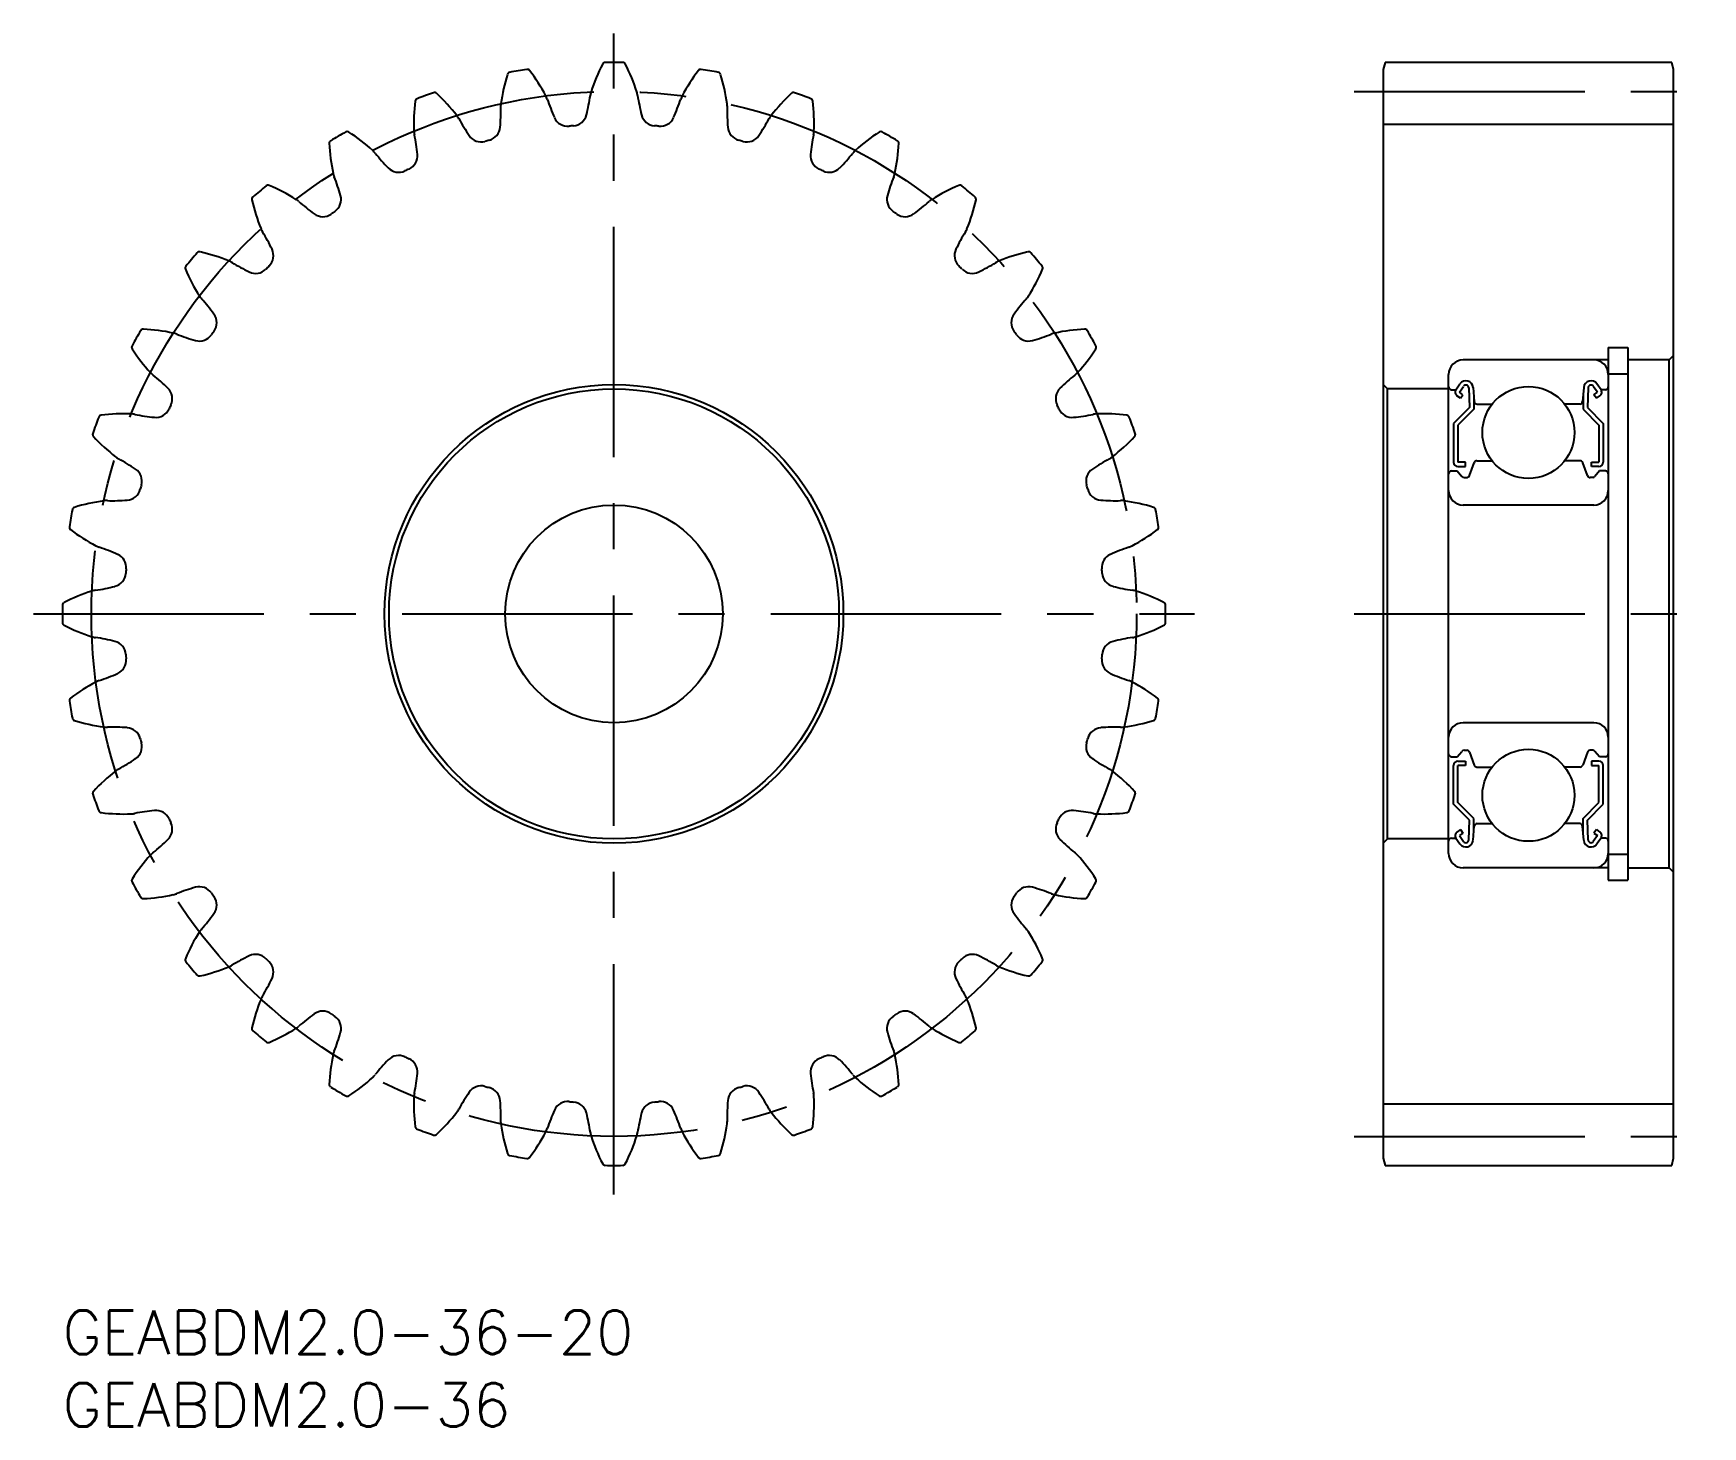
# Model space of a CAD drawing. Extents: x -2 to 113, y -8 to 88.
import ezdxf

# ---------------------------------------------------------------- set-up
doc = ezdxf.new("R2010")
doc.units = 0
doc.header["$LTSCALE"] = 0.5
doc.linetypes.add('CENTER', pattern=[50.8, 31.75, -6.35, 6.35, -6.35])
for name, color, linetype in [('MSM_CENTER', 1, 'CENTER'), ('MSM_CONTINUOUS', 7, 'CONTINUOUS'), ('MSM_PART_NUMBER', 7, 'CONTINUOUS')]:
    doc.layers.add(name, color=color, linetype=linetype)
doc.styles.get("Standard").update_dxf_attribs({"font": 'txt.shx', "height": 1, "bigfont": 'bigfont.shx'})

# ---------------------------------------------------------------- blocks, each defined once
blk = doc.blocks.new('*U3')
at = {"layer": 'MSM_PART_NUMBER'}
blk.add_text('GEABDM2.0-36', height=3, dxfattribs=at).set_placement((0, -8))
blk = doc.blocks.new('*U4')
at = {"layer": 'MSM_PART_NUMBER'}
blk.add_text('GEABDM2.0-36-20', height=3, dxfattribs=at).set_placement((0, -3))

msp = doc.modelspace()

# ---------------------------------------------------------------- linework, layer by layer
at = {"layer": 'MSM_CENTER'}
for p, q in [((38, 8), (38, 88)), ((89, 84), (113, 84)), ((-2, 48), (78, 48)), ((89, 48), (113, 48)), ((89, 12), (113, 12))]:
    msp.add_line(p, q, dxfattribs=at)
msp.add_circle((38, 48), 36, dxfattribs=at)
at = {"layer": 'MSM_CONTINUOUS'}
for p, q in [((91.13, 86), (91, 85.5)), ((91, 85.5), (91, 10.5)), ((110.87, 86), (91.13, 86)), ((111, 85.5), (110.87, 86)), ((111, 10.5), (111, 85.5)), ((91, 81.75), (111, 81.75)), ((106.5, 66.35), (107.85, 66.35)), ((106.5, 66.35), (106.5, 29.65)), ((107.85, 66.35), (107.85, 29.65)), ((111, 65.8), (110.7, 65.5)), ((95.5, 31.5), (95.5, 64.5)), ((95.5, 31.5), (95.5, 64.5)), ((106.5, 65.5), (96.5, 65.5)), ((106.5, 64.55), (107.85, 64.55)), ((110.7, 65.5), (107.85, 65.5)), ((110.7, 30.5), (110.7, 65.5)), ((91.3, 63.5), (91, 63.8)), ((95.5, 63.5), (91.3, 63.5)), ((91.3, 32.5), (91.3, 63.5)), ((95.7, 63.45), (96, 63.45)), ((96, 63.45), (96.28, 63.85)), ((96.25, 63.28), (96.53, 63.68)), ((96.49, 63.1), (96.25, 63.28)), ((96.89, 63.57), (96.94, 62.22)), ((97.19, 63.6), (97.27, 62.63)), ((104.81, 63.6), (104.73, 62.63)), ((105.11, 63.57), (105.06, 62.22)), ((105.75, 63.28), (105.47, 63.68)), ((105.51, 63.1), (105.75, 63.28)), ((106, 63.45), (105.72, 63.85)), ((106.3, 63.45), (106, 63.45)), ((96.94, 62.22), (95.84, 61.12)), ((96.32, 62.86), (96.07, 63.03)), ((97.24, 62.1), (96.14, 61)), ((96.32, 62.86), (96.49, 63.1)), ((97.24, 62.97), (97.24, 62.1)), ((97.47, 62.45), (98.49, 62.45)), ((104.53, 62.45), (103.51, 62.45)), ((104.76, 62.97), (104.76, 62.1)), ((104.76, 62.1), (105.86, 61)), ((105.06, 62.22), (106.16, 61.12)), ((105.68, 62.86), (105.51, 63.1)), ((105.68, 62.86), (105.93, 63.03)), ((95.84, 61.12), (95.84, 58.45)), ((96.14, 61), (96.14, 58.45)), ((105.86, 61), (105.86, 58.45)), ((106.16, 61.12), (106.16, 58.45)), ((95.7, 57.85), (96.1, 57.85)), ((96.1, 57.85), (96.42, 57.47)), ((96.66, 58.45), (96.14, 58.45)), ((96.14, 58.15), (96.66, 58.15)), ((96.66, 58.15), (96.66, 58.45)), ((96.93, 57.53), (97.26, 58.42)), ((97.45, 58.55), (98.49, 58.55)), ((104.55, 58.55), (103.51, 58.55)), ((105.07, 57.53), (104.74, 58.42)), ((105.34, 58.45), (105.86, 58.45)), ((105.34, 58.15), (105.34, 58.45)), ((105.86, 58.15), (105.34, 58.15)), ((105.9, 57.85), (105.58, 57.47)), ((106.3, 57.85), (105.9, 57.85)), ((96.57, 57.4), (96.75, 57.4)), ((105.43, 57.4), (105.25, 57.4)), ((105.5, 55.5), (96.5, 55.5)), ((105.5, 40.5), (96.5, 40.5)), ((106.5, 39.75), (106.5, 39.75)), ((95.7, 38.15), (96.1, 38.15)), ((96.1, 38.15), (96.42, 38.53)), ((96.57, 38.6), (96.75, 38.6)), ((96.93, 38.47), (97.26, 37.58)), ((105.07, 38.47), (104.74, 37.58)), ((105.43, 38.6), (105.25, 38.6)), ((105.9, 38.15), (105.58, 38.53)), ((106.3, 38.15), (105.9, 38.15)), ((95.84, 34.88), (95.84, 37.55)), ((96.14, 37.85), (96.66, 37.85)), ((96.14, 35), (96.14, 37.55)), ((96.66, 37.55), (96.14, 37.55)), ((96.66, 37.85), (96.66, 37.55)), ((97.45, 37.45), (98.49, 37.45)), ((104.55, 37.45), (103.51, 37.45)), ((105.86, 37.85), (105.34, 37.85)), ((105.34, 37.85), (105.34, 37.55)), ((105.34, 37.55), (105.86, 37.55)), ((105.86, 35), (105.86, 37.55)), ((106.16, 34.88), (106.16, 37.55)), ((96.94, 33.78), (95.84, 34.88)), ((97.24, 33.9), (96.14, 35)), ((104.76, 33.9), (105.86, 35)), ((105.06, 33.78), (106.16, 34.88)), ((96.89, 32.43), (96.94, 33.78)), ((97.19, 32.4), (97.27, 33.37)), ((97.24, 33.03), (97.24, 33.9)), ((97.47, 33.55), (98.49, 33.55)), ((104.53, 33.55), (103.51, 33.55)), ((104.81, 32.4), (104.73, 33.37)), ((104.76, 33.03), (104.76, 33.9)), ((105.11, 32.43), (105.06, 33.78)), ((91.3, 32.5), (91, 32.2)), ((95.5, 32.5), (91.3, 32.5)), ((95.7, 32.55), (96, 32.55)), ((96, 32.55), (96.28, 32.15)), ((96.32, 33.14), (96.07, 32.97)), ((96.49, 32.9), (96.25, 32.72)), ((96.25, 32.72), (96.53, 32.32)), ((96.32, 33.14), (96.49, 32.9)), ((105.75, 32.72), (105.47, 32.32)), ((105.68, 33.14), (105.51, 32.9)), ((105.51, 32.9), (105.75, 32.72)), ((105.68, 33.14), (105.93, 32.97)), ((106, 32.55), (105.72, 32.15)), ((106.3, 32.55), (106, 32.55)), ((106.5, 31.45), (107.85, 31.45)), ((106.5, 30.5), (96.5, 30.5)), ((107.85, 30.5), (110.7, 30.5)), ((110.7, 30.5), (111, 30.2)), ((106.5, 29.65), (107.85, 29.65)), ((91, 14.25), (111, 14.25)), ((91, 10.5), (91.13, 10)), ((110.87, 10), (111, 10.5)), ((91.13, 10), (110.87, 10))]:
    msp.add_line(p, q, dxfattribs=at)
for centre, radius in [((38, 48), 15.8), ((38, 48), 15.5), ((101, 60.5), 3.17), ((38, 48), 7.5), ((101, 35.5), 3.17)]:
    msp.add_circle(centre, radius, dxfattribs=at)
for centre, radius, start, end in [((42.11, 81.58), 12, 162.5582, 172.5), ((30.85, 85.12), 0.2, 100.9064, 162.5582), ((38, 48), 38, 99.0936, 100.9064), ((32.03, 85.32), 0.2, 37.4418, 99.0936), ((22.66, 78.15), 12, 27.5, 37.4418), ((47.87, 80.36), 12, 152.5582, 162.5), ((37.4, 85.8), 0.2, 90.9064, 152.5582), ((38, 48), 38, 89.0936, 90.9064), ((38.6, 85.8), 0.2, 27.4418, 89.0936), ((28.13, 80.36), 12, 17.5, 27.4418), ((53.34, 78.15), 12, 142.5582, 152.5), ((43.97, 85.32), 0.2, 80.9064, 142.5582), ((38, 48), 38, 79.0936, 80.9064), ((45.15, 85.12), 0.2, 17.4418, 79.0936), ((33.89, 81.58), 12, 7.5, 17.4418), ((38, 83.47), 1.65, 162.5, 171.2767), ((38, 83.47), 1.65, 8.7233, 17.5), ((36.21, 81.78), 12, 172.5582, 182.5), ((24.51, 83.31), 0.2, 110.9064, 172.5582), ((38, 48), 38, 109.0936, 110.9064), ((25.64, 83.72), 0.2, 47.4418, 109.0936), ((17.65, 75.03), 12, 37.5, 47.4418), ((15.8, 82.58), 14.4, 355.8368, 1.2526), ((31.84, 82.93), 1.65, 172.5, 181.2767), ((31.84, 82.93), 1.65, 18.7233, 27.5), ((47.04, 88.09), 14.4, 198.7474, 204.1632), ((22.14, 85.91), 14.4, 345.8368, 351.2526), ((53.86, 85.91), 14.4, 188.7474, 194.1632), ((28.96, 88.09), 14.4, 335.8368, 341.2526), ((44.16, 82.93), 1.65, 152.5, 161.2767), ((44.16, 82.93), 1.65, 358.7233, 7.5), ((60.2, 82.58), 14.4, 178.7474, 184.1632), ((58.35, 75.03), 12, 132.5582, 142.5), ((50.36, 83.72), 0.2, 70.9064, 132.5582), ((38, 48), 38, 69.0936, 70.9064), ((51.49, 83.31), 0.2, 7.4418, 69.0936), ((39.79, 81.78), 12, 357.5, 7.4418), ((25.87, 81.33), 1.65, 28.7233, 37.5), ((39.94, 89.05), 14.4, 208.7474, 214.1632), ((34.81, 82.6), 1, 204.1632, 275.267), ((35.13, 82.63), 1, 274.733, 345.8368), ((40.87, 82.63), 1, 194.1631, 265.267), ((41.19, 82.6), 1, 264.733, 335.8368), ((36.06, 89.05), 14.4, 325.8368, 331.2526), ((50.13, 81.33), 1.65, 142.5, 151.2767), ((18.58, 80.43), 0.2, 120.9064, 182.5582), ((38, 48), 38, 119.0936, 120.9064), ((19.62, 81.03), 0.2, 57.4418, 119.0936), ((13.27, 71.09), 12, 47.5, 57.4418), ((25.87, 81.33), 1.65, 182.5, 191.2767), ((10.13, 78.2), 14.4, 5.8368, 11.2526), ((28.85, 81.52), 1, 214.1632, 285.267), ((38, 48), 33.75, 104.733, 105.267), ((29.16, 81.61), 1, 284.733, 355.8368), ((38, 48), 33.75, 94.733, 95.267), ((38, 48), 33.75, 84.733, 85.267), ((46.84, 81.61), 1, 184.1632, 255.267), ((38, 48), 33.75, 74.733, 75.267), ((47.15, 81.52), 1, 254.733, 325.8368), ((65.87, 78.2), 14.4, 168.7474, 174.1632), ((50.13, 81.33), 1.65, 348.7233, 357.5), ((62.73, 71.09), 12, 122.5582, 132.5), ((56.38, 81.03), 0.2, 60.9064, 122.5582), ((38, 48), 38, 59.0936, 60.9064), ((57.42, 80.43), 0.2, 357.4418, 59.0936), ((30.37, 80.96), 12, 182.5582, 192.5), ((20.26, 78.72), 1.65, 38.7233, 47.5), ((32.78, 88.76), 14.4, 218.7474, 224.1632), ((23.46, 79.56), 1, 294.733, 5.8368), ((52.54, 79.56), 1, 174.1631, 245.267), ((43.22, 88.76), 14.4, 315.8368, 321.2526), ((55.74, 78.72), 1.65, 132.5, 141.2767), ((45.63, 80.96), 12, 347.5, 357.4418), ((20.26, 78.72), 1.65, 192.5, 201.2767), ((23.17, 79.43), 1, 224.1632, 295.267), ((38, 48), 33.75, 114.733, 115.267), ((38, 48), 33.75, 64.733, 65.267), ((52.83, 79.43), 1, 244.733, 315.8368), ((55.74, 78.72), 1.65, 338.7233, 347.5), ((38, 48), 38, 129.0936, 130.9064), ((14.16, 77.34), 0.2, 67.4418, 129.0936), ((9.64, 66.44), 12, 57.5, 67.4418), ((5.31, 72.9), 14.4, 15.8368, 21.2526), ((70.69, 72.9), 14.4, 158.7474, 164.1632), ((66.36, 66.44), 12, 112.5582, 122.5), ((61.84, 77.34), 0.2, 50.9064, 112.5582), ((38, 48), 38, 49.0936, 50.9064), ((13.25, 76.57), 0.2, 130.9064, 192.5582), ((24.77, 79.13), 12, 192.5582, 202.5), ((15.2, 75.17), 1.65, 48.7233, 57.5), ((25.78, 87.24), 14.4, 228.7474, 234.1632), ((18.2, 76.56), 1, 304.733, 15.8368), ((57.8, 76.56), 1, 164.1632, 235.267), ((50.22, 87.24), 14.4, 305.8368, 311.2526), ((60.8, 75.17), 1.65, 122.5, 131.2767), ((51.23, 79.13), 12, 337.5, 347.4418), ((62.75, 76.57), 0.2, 347.4418, 49.0936), ((17.94, 76.37), 1, 234.1632, 305.267), ((38, 48), 33.75, 124.733, 125.267), ((38, 48), 33.75, 54.733, 55.267), ((58.06, 76.37), 1, 234.733, 305.8368), ((15.2, 75.17), 1.65, 202.5, 211.2767), ((1.48, 66.85), 14.4, 25.8368, 31.2526), ((74.52, 66.85), 14.4, 148.7474, 154.1632), ((60.8, 75.17), 1.65, 328.7233, 337.5), ((38, 48), 38, 139.0936, 140.9064), ((9.43, 72.75), 0.2, 77.4418, 139.0936), ((6.87, 61.23), 12, 67.5, 77.4418), ((13.54, 72.69), 1, 314.733, 25.8368), ((62.46, 72.69), 1, 154.1632, 225.267), ((69.13, 61.23), 12, 102.5582, 112.5), ((66.57, 72.75), 0.2, 40.9064, 102.5582), ((38, 48), 38, 39.0936, 40.9064), ((8.66, 71.84), 0.2, 140.9064, 202.5582), ((19.56, 76.36), 12, 202.5582, 212.5), ((10.83, 70.8), 1.65, 58.7233, 67.5), ((19.15, 84.52), 14.4, 238.7474, 244.1632), ((13.31, 72.46), 1, 244.1632, 315.267), ((38, 48), 33.75, 134.733, 135.267), ((38, 48), 33.75, 44.733, 45.267), ((62.69, 72.46), 1, 224.7329, 295.8368), ((56.85, 84.52), 14.4, 295.8368, 301.2526), ((65.17, 70.8), 1.65, 112.5, 121.2767), ((56.44, 76.36), 12, 327.5, 337.4418), ((67.34, 71.84), 0.2, 337.4418, 39.0936), ((10.83, 70.8), 1.65, 212.5, 221.2767), ((-1.24, 60.22), 14.4, 35.8368, 41.2526), ((77.24, 60.22), 14.4, 138.7474, 144.1632), ((65.17, 70.8), 1.65, 318.7233, 327.5), ((9.63, 68.06), 1, 324.733, 35.8368), ((66.37, 68.06), 1, 144.1632, 215.267), ((38, 48), 38, 149.0936, 150.9064), ((5.57, 67.42), 0.2, 87.4418, 149.0936), ((5.04, 55.63), 12, 77.5, 87.4418), ((7.28, 65.74), 1.65, 68.7233, 77.5), ((13.1, 80.69), 14.4, 248.7474, 254.1632), ((9.44, 67.8), 1, 254.1632, 325.2671), ((38, 48), 33.75, 144.733, 145.267), ((38, 48), 33.75, 34.733, 35.267), ((66.56, 67.8), 1, 214.7329, 285.8368), ((62.9, 80.69), 14.4, 285.8368, 291.2526), ((68.72, 65.74), 1.65, 102.5, 111.2767), ((70.96, 55.63), 12, 92.5582, 102.5), ((70.43, 67.42), 0.2, 30.9064, 92.5582), ((38, 48), 38, 29.0936, 30.9064), ((4.97, 66.38), 0.2, 150.9064, 212.5582), ((14.91, 72.73), 12, 212.5582, 222.5), ((61.09, 72.73), 12, 317.5, 327.4418), ((71.03, 66.38), 0.2, 327.4418, 29.0936), ((7.28, 65.74), 1.65, 222.5, 231.2767), ((-2.76, 53.22), 14.4, 45.8368, 51.2526), ((78.76, 53.22), 14.4, 128.7474, 134.1632), ((68.72, 65.74), 1.65, 308.7233, 317.5), ((96.5, 64.5), 1, 90, 180), ((105.5, 64.5), 1, 0, 90), ((6.57, 62.83), 1, 334.733, 45.8368), ((69.43, 62.83), 1, 134.1632, 205.267), ((95.7, 63.65), 0.2, 180, 270), ((96.25, 63.28), 0.3, 144.9356, 235.0377), ((96.69, 63.56), 0.5, 5.065, 144.9356), ((96.69, 63.57), 0.2, 2.1312, 144.9367), ((105.31, 63.56), 0.5, 35.0644, 174.935), ((105.31, 63.57), 0.2, 35.0633, 177.8688), ((105.75, 63.28), 0.3, 304.9623, 35.0644), ((106.3, 63.65), 0.2, 270, 0), ((6.44, 62.54), 1, 264.1632, 335.2671), ((38, 48), 33.75, 154.733, 155.267), ((38, 48), 33.75, 24.733, 25.267), ((69.56, 62.54), 1, 204.7329, 275.8368), ((97.47, 62.65), 0.2, 185.065, 270), ((104.53, 62.65), 0.2, 270, 354.935), ((38, 48), 38, 159.0936, 160.9064), ((2.69, 61.49), 0.2, 97.4418, 159.0936), ((4.22, 49.79), 12, 87.5, 97.4418), ((4.67, 60.13), 1.65, 78.7233, 87.5), ((7.8, 75.87), 14.4, 258.7474, 264.1632), ((68.2, 75.87), 14.4, 275.8368, 281.2526), ((71.33, 60.13), 1.65, 92.5, 101.2767), ((71.78, 49.79), 12, 82.5582, 92.5), ((73.31, 61.49), 0.2, 20.9064, 82.5582), ((38, 48), 38, 19.0936, 20.9064), ((2.28, 60.36), 0.2, 160.9064, 222.5582), ((10.97, 68.35), 12, 222.5582, 232.5), ((65.03, 68.35), 12, 307.5, 317.4418), ((73.72, 60.36), 0.2, 317.4418, 19.0936), ((4.67, 60.13), 1.65, 232.5, 241.2767), ((-3.05, 46.06), 14.4, 55.8368, 61.2526), ((79.05, 46.06), 14.4, 118.7474, 124.1632), ((71.33, 60.13), 1.65, 298.7233, 307.5), ((4.48, 57.15), 1, 344.733, 55.8368), ((71.52, 57.15), 1, 124.1632, 195.267), ((95.7, 57.65), 0.2, 90, 180), ((96.14, 58.45), 0.3, 180, 270), ((96.75, 57.6), 0.2, 270, 339.9703), ((97.45, 58.35), 0.2, 90, 159.9703), ((104.55, 58.35), 0.2, 20.0297, 90), ((105.25, 57.6), 0.2, 200.0297, 270), ((105.86, 58.45), 0.3, 270, 0), ((106.3, 57.65), 0.2, 0, 90), ((4.39, 56.84), 1, 274.1632, 345.2671), ((38, 48), 33.75, 164.733, 165.267), ((38, 48), 33.75, 14.733, 15.267), ((71.61, 56.84), 1, 194.7329, 265.8368), ((96.5, 56.5), 1, 180, 270), ((96.57, 57.6), 0.2, 219.997, 270), ((105.43, 57.6), 0.2, 270, 320.003), ((105.5, 56.5), 1, 270, 0), ((0.88, 55.15), 0.2, 107.4418, 169.0936), ((4.42, 43.89), 12, 97.5, 107.4418), ((3.07, 54.16), 1.65, 88.7233, 97.5), ((3.42, 70.2), 14.4, 268.7474, 274.1632), ((72.58, 70.2), 14.4, 265.8368, 271.2526), ((72.93, 54.16), 1.65, 82.5, 91.2767), ((71.58, 43.89), 12, 72.5582, 82.5), ((75.12, 55.15), 0.2, 10.9064, 72.5582), ((38, 48), 38, 169.0936, 170.9064), ((38, 48), 38, 9.0936, 10.9064), ((0.68, 53.97), 0.2, 170.9064, 232.5582), ((7.85, 63.34), 12, 232.5582, 242.5), ((68.15, 63.34), 12, 297.5, 307.4418), ((75.32, 53.97), 0.2, 307.4418, 9.0936), ((3.07, 54.16), 1.65, 242.5, 251.2767), ((-2.09, 38.96), 14.4, 65.8368, 71.2526), ((3.4, 51.19), 1, 354.733, 65.8368), ((72.6, 51.19), 1, 114.1632, 185.267), ((78.09, 38.96), 14.4, 108.7474, 114.1632), ((72.93, 54.16), 1.65, 288.7233, 297.5), ((3.37, 50.87), 1, 284.1632, 355.2671), ((38, 48), 33.75, 174.733, 175.267), ((38, 48), 33.75, 4.733, 5.267), ((72.63, 50.87), 1, 184.7329, 255.8368), ((5.64, 38.13), 12, 107.5, 117.4418), ((2.53, 48), 1.65, 98.7233, 107.5), ((0.09, 63.86), 14.4, 278.7474, 284.1632), ((75.91, 63.86), 14.4, 255.8368, 261.2526), ((73.47, 48), 1.65, 72.5, 81.2767), ((70.36, 38.13), 12, 62.5582, 72.5), ((0.2, 48.6), 0.2, 117.4418, 179.0936), ((38, 48), 38, 179.0936, 180.9064), ((75.8, 48.6), 0.2, 0.9064, 62.5582), ((38, 48), 38, 359.0936, 0.9064), ((0.2, 47.4), 0.2, 180.9064, 242.5582), ((5.64, 57.87), 12, 242.5582, 252.5), ((70.36, 57.87), 12, 287.5, 297.4418), ((75.8, 47.4), 0.2, 297.4418, 359.0936), ((2.53, 48), 1.65, 252.5, 261.2767), ((0.09, 32.14), 14.4, 75.8368, 81.2526), ((3.37, 45.13), 1, 4.733, 75.8368), ((72.63, 45.13), 1, 104.1632, 175.267), ((75.91, 32.14), 14.4, 98.7474, 104.1632), ((73.47, 48), 1.65, 278.7233, 287.5), ((3.4, 44.81), 1, 294.1632, 5.2671), ((38, 48), 33.75, 184.733, 185.267), ((72.6, 44.81), 1, 174.733, 245.8368), ((38, 48), 33.75, 354.733, 355.267), ((-2.09, 57.04), 14.4, 288.7474, 294.1632), ((78.09, 57.04), 14.4, 245.8368, 251.2526), ((7.85, 32.66), 12, 117.5, 127.4418), ((3.07, 41.84), 1.65, 108.7233, 117.5), ((72.93, 41.84), 1.65, 62.5, 71.2767), ((68.15, 32.66), 12, 52.5582, 62.5), ((0.68, 42.03), 0.2, 127.4418, 189.0936), ((38, 48), 38, 189.0936, 190.9064), ((38, 48), 38, 349.0936, 350.9064), ((75.32, 42.03), 0.2, 350.9064, 52.5582), ((0.88, 40.85), 0.2, 190.9064, 252.5582), ((4.42, 52.11), 12, 252.5582, 262.5), ((71.58, 52.11), 12, 277.5, 287.4418), ((75.12, 40.85), 0.2, 287.4418, 349.0936), ((96.5, 39.5), 1, 90, 180), ((105.5, 39.5), 1, 0, 90), ((3.07, 41.84), 1.65, 262.5, 271.2767), ((3.42, 25.8), 14.4, 85.8368, 91.2526), ((4.39, 39.16), 1, 14.733, 85.8368), ((4.48, 38.85), 1, 304.1632, 15.2671), ((38, 48), 33.75, 194.733, 195.267), ((71.52, 38.85), 1, 164.733, 235.8368), ((38, 48), 33.75, 344.733, 345.267), ((71.61, 39.16), 1, 94.1632, 165.267), ((72.58, 25.8), 14.4, 88.7474, 94.1632), ((72.93, 41.84), 1.65, 268.7233, 277.5), ((-3.05, 49.94), 14.4, 298.7474, 304.1632), ((79.05, 49.94), 14.4, 235.8368, 241.2526), ((95.7, 38.35), 0.2, 180, 270), ((96.57, 38.4), 0.2, 90, 140.003), ((96.75, 38.4), 0.2, 20.0297, 90), ((105.25, 38.4), 0.2, 90, 159.9703), ((105.43, 38.4), 0.2, 39.997, 90), ((106.3, 38.35), 0.2, 270, 0), ((10.97, 27.65), 12, 127.5, 137.4418), ((4.67, 35.87), 1.65, 118.7233, 127.5), ((71.33, 35.87), 1.65, 52.5, 61.2767), ((65.03, 27.65), 12, 42.5582, 52.5), ((96.14, 37.55), 0.3, 90, 180), ((97.45, 37.65), 0.2, 200.0297, 270), ((104.55, 37.65), 0.2, 270, 339.9703), ((105.86, 37.55), 0.3, 0, 90), ((2.28, 35.64), 0.2, 137.4418, 199.0936), ((73.72, 35.64), 0.2, 340.9064, 42.5582), ((38, 48), 38, 199.0936, 200.9064), ((38, 48), 38, 339.0936, 340.9064), ((2.69, 34.51), 0.2, 200.9064, 262.5582), ((4.22, 46.21), 12, 262.5582, 272.5), ((4.67, 35.87), 1.65, 272.5, 281.2767), ((7.8, 20.13), 14.4, 95.8368, 101.2526), ((6.44, 33.46), 1, 24.733, 95.8368), ((6.57, 33.17), 1, 314.1632, 25.267), ((38, 48), 33.75, 204.733, 205.267), ((69.43, 33.17), 1, 154.733, 225.8368), ((38, 48), 33.75, 334.733, 335.267), ((69.56, 33.46), 1, 84.1632, 155.267), ((68.2, 20.13), 14.4, 78.7474, 84.1632), ((71.33, 35.87), 1.65, 258.7233, 267.5), ((71.78, 46.21), 12, 267.5, 277.4418), ((73.31, 34.51), 0.2, 277.4418, 339.0936), ((97.47, 33.35), 0.2, 90, 174.935), ((104.53, 33.35), 0.2, 5.065, 90), ((-2.76, 42.78), 14.4, 308.7474, 314.1632), ((78.76, 42.78), 14.4, 225.8368, 231.2526), ((95.7, 32.35), 0.2, 90, 180), ((96.25, 32.72), 0.3, 124.9623, 215.0644), ((96.69, 32.44), 0.5, 215.0644, 354.935), ((96.69, 32.43), 0.2, 215.0633, 357.8688), ((105.31, 32.44), 0.5, 185.065, 324.9356), ((105.31, 32.43), 0.2, 182.1312, 324.9367), ((105.75, 32.72), 0.3, 324.9356, 55.0377), ((106.3, 32.35), 0.2, 0, 90), ((14.91, 23.27), 12, 137.5, 147.4418), ((7.28, 30.26), 1.65, 128.7233, 137.5), ((68.72, 30.26), 1.65, 42.5, 51.2767), ((61.09, 23.27), 12, 32.5582, 42.5), ((96.5, 31.5), 1, 180, 270), ((105.5, 31.5), 1, 270, 0), ((4.97, 29.62), 0.2, 147.4418, 209.0936), ((38, 48), 38, 209.0936, 210.9064), ((13.1, 15.31), 14.4, 105.8368, 111.2526), ((9.44, 28.2), 1, 34.733, 105.8368), ((38, 48), 33.75, 214.733, 215.267), ((38, 48), 33.75, 324.733, 325.267), ((66.56, 28.2), 1, 74.1632, 145.267), ((62.9, 15.31), 14.4, 68.7474, 74.1632), ((38, 48), 38, 329.0936, 330.9064), ((71.03, 29.62), 0.2, 330.9064, 32.5582), ((5.57, 28.58), 0.2, 210.9064, 272.5582), ((5.04, 40.37), 12, 272.5582, 282.5), ((7.28, 30.26), 1.65, 282.5, 291.2767), ((9.63, 27.94), 1, 324.1632, 35.267), ((66.37, 27.94), 1, 144.733, 215.8368), ((68.72, 30.26), 1.65, 248.7233, 257.5), ((70.96, 40.37), 12, 257.5, 267.4418), ((70.43, 28.58), 0.2, 267.4418, 329.0936), ((-1.24, 35.78), 14.4, 318.7474, 324.1632), ((77.24, 35.78), 14.4, 215.8368, 221.2526), ((19.56, 19.64), 12, 147.5, 157.4418), ((10.83, 25.2), 1.65, 138.7233, 147.5), ((65.17, 25.2), 1.65, 32.5, 41.2767), ((56.44, 19.64), 12, 22.5582, 32.5), ((8.66, 24.16), 0.2, 157.4418, 219.0936), ((19.15, 11.48), 14.4, 115.8368, 121.2526), ((13.31, 23.54), 1, 44.733, 115.8368), ((38, 48), 33.75, 224.733, 225.267), ((38, 48), 33.75, 314.733, 315.267), ((62.69, 23.54), 1, 64.1632, 135.267), ((56.85, 11.48), 14.4, 58.7474, 64.1632), ((67.34, 24.16), 0.2, 320.9064, 22.5582), ((38, 48), 38, 219.0936, 220.9064), ((9.43, 23.25), 0.2, 220.9064, 282.5582), ((6.87, 34.77), 12, 282.5582, 292.5), ((10.83, 25.2), 1.65, 292.5, 301.2767), ((13.54, 23.31), 1, 334.1632, 45.267), ((62.46, 23.31), 1, 134.733, 205.8368), ((65.17, 25.2), 1.65, 238.7233, 247.5), ((69.13, 34.77), 12, 247.5, 257.4418), ((66.57, 23.25), 0.2, 257.4418, 319.0936), ((38, 48), 38, 319.0936, 320.9064), ((1.48, 29.15), 14.4, 328.7474, 334.1632), ((74.52, 29.15), 14.4, 205.8368, 211.2526), ((24.77, 16.87), 12, 157.5, 167.4418), ((15.2, 20.83), 1.65, 148.7233, 157.5), ((60.8, 20.83), 1.65, 22.5, 31.2767), ((51.23, 16.87), 12, 12.5582, 22.5), ((15.2, 20.83), 1.65, 302.5, 311.2767), ((25.78, 8.76), 14.4, 125.8368, 131.2526), ((17.94, 19.63), 1, 54.733, 125.8368), ((38, 48), 33.75, 234.733, 235.267), ((18.2, 19.44), 1, 344.1632, 55.2671), ((57.8, 19.44), 1, 124.733, 195.8368), ((38, 48), 33.75, 304.733, 305.267), ((58.06, 19.63), 1, 54.1632, 125.267), ((50.22, 8.76), 14.4, 48.7474, 54.1632), ((60.8, 20.83), 1.65, 228.7233, 237.5), ((13.25, 19.43), 0.2, 167.4418, 229.0936), ((38, 48), 38, 229.0936, 230.9064), ((14.16, 18.66), 0.2, 230.9064, 292.5582), ((9.64, 29.56), 12, 292.5582, 302.5), ((5.31, 23.1), 14.4, 338.7474, 344.1632), ((70.69, 23.1), 14.4, 195.8368, 201.2526), ((66.36, 29.56), 12, 237.5, 247.4418), ((61.84, 18.66), 0.2, 247.4418, 309.0936), ((38, 48), 38, 309.0936, 310.9064), ((62.75, 19.43), 0.2, 310.9064, 12.5582), ((30.37, 15.04), 12, 167.5, 177.4418), ((20.26, 17.28), 1.65, 158.7233, 167.5), ((32.78, 7.24), 14.4, 135.8368, 141.2526), ((23.17, 16.57), 1, 64.733, 135.8368), ((38, 48), 33.75, 244.733, 245.267), ((23.46, 16.44), 1, 354.1632, 65.2671), ((52.54, 16.44), 1, 114.733, 185.8368), ((38, 48), 33.75, 294.733, 295.267), ((52.83, 16.57), 1, 44.1632, 115.267), ((43.22, 7.24), 14.4, 38.7474, 44.1632), ((55.74, 17.28), 1.65, 12.5, 21.2767), ((45.63, 15.04), 12, 2.5582, 12.5), ((20.26, 17.28), 1.65, 312.5, 321.2767), ((10.13, 17.8), 14.4, 348.7474, 354.1632), ((65.87, 17.8), 14.4, 185.8368, 191.2526), ((55.74, 17.28), 1.65, 218.7233, 227.5), ((18.58, 15.57), 0.2, 177.4418, 239.0936), ((38, 48), 38, 239.0936, 240.9064), ((13.27, 24.91), 12, 302.5582, 312.5), ((25.87, 14.67), 1.65, 168.7233, 177.5), ((39.94, 6.95), 14.4, 145.8368, 151.2526), ((28.85, 14.48), 1, 74.733, 145.8368), ((38, 48), 33.75, 254.733, 255.267), ((29.16, 14.39), 1, 4.1632, 75.267), ((46.84, 14.39), 1, 104.733, 175.8368), ((38, 48), 33.75, 284.733, 285.267), ((47.15, 14.48), 1, 34.1632, 105.267), ((36.06, 6.95), 14.4, 28.7474, 34.1632), ((50.13, 14.67), 1.65, 2.5, 11.2767), ((62.73, 24.91), 12, 227.5, 237.4418), ((38, 48), 38, 299.0936, 300.9064), ((57.42, 15.57), 0.2, 300.9064, 2.5582), ((19.62, 14.97), 0.2, 240.9064, 302.5582), ((36.21, 14.22), 12, 177.5, 187.4418), ((25.87, 14.67), 1.65, 322.5, 331.2767), ((15.8, 13.42), 14.4, 358.7474, 4.1632), ((47.04, 7.91), 14.4, 155.8368, 161.2526), ((34.81, 13.4), 1, 84.733, 155.8368), ((38, 48), 33.75, 264.733, 265.267), ((35.13, 13.37), 1, 14.1632, 85.267), ((40.87, 13.37), 1, 94.733, 165.8368), ((38, 48), 33.75, 274.733, 275.267), ((41.19, 13.4), 1, 24.1632, 95.267), ((28.96, 7.91), 14.4, 18.7474, 24.1632), ((60.2, 13.42), 14.4, 175.8368, 181.2526), ((50.13, 14.67), 1.65, 208.7233, 217.5), ((39.79, 14.22), 12, 352.5582, 2.5), ((56.38, 14.97), 0.2, 237.4418, 299.0936), ((24.51, 12.69), 0.2, 187.4418, 249.0936), ((17.65, 20.97), 12, 312.5582, 322.5), ((31.84, 13.07), 1.65, 178.7233, 187.5), ((42.11, 14.42), 12, 187.5, 197.4418), ((22.14, 10.09), 14.4, 8.7474, 14.1632), ((53.86, 10.09), 14.4, 165.8368, 171.2526), ((33.89, 14.42), 12, 342.5582, 352.5), ((44.16, 13.07), 1.65, 352.5, 1.2767), ((58.35, 20.97), 12, 217.5, 227.4418), ((51.49, 12.69), 0.2, 290.9064, 352.5582), ((38, 48), 38, 249.0936, 250.9064), ((25.64, 12.28), 0.2, 250.9064, 312.5582), ((22.66, 17.85), 12, 322.5582, 332.5), ((31.84, 13.07), 1.65, 332.5, 341.2767), ((38, 12.53), 1.65, 188.7233, 197.5), ((47.87, 15.64), 12, 197.5, 207.4418), ((28.13, 15.64), 12, 332.5582, 342.5), ((38, 12.53), 1.65, 342.5, 351.2767), ((44.16, 13.07), 1.65, 198.7233, 207.5), ((53.34, 17.85), 12, 207.5, 217.4418), ((50.36, 12.28), 0.2, 227.4418, 289.0936), ((38, 48), 38, 289.0936, 290.9064), ((30.85, 10.88), 0.2, 197.4418, 259.0936), ((38, 48), 38, 259.0936, 260.9064), ((32.03, 10.68), 0.2, 260.9064, 322.5582), ((43.97, 10.68), 0.2, 217.4418, 279.0936), ((38, 48), 38, 279.0936, 280.9064), ((45.15, 10.88), 0.2, 280.9064, 342.5582), ((37.4, 10.2), 0.2, 207.4418, 269.0936), ((38, 48), 38, 269.0936, 270.9064), ((38.6, 10.2), 0.2, 270.9064, 332.5582)]:
    msp.add_arc(centre, radius, start, end, dxfattribs=at)

# ---------------------------------------------------------------- block references
for name in ['*U4', '*U3']:
    msp.add_blockref(name, (0, 0), dxfattribs=at)

doc.saveas('drawing.dxf')
